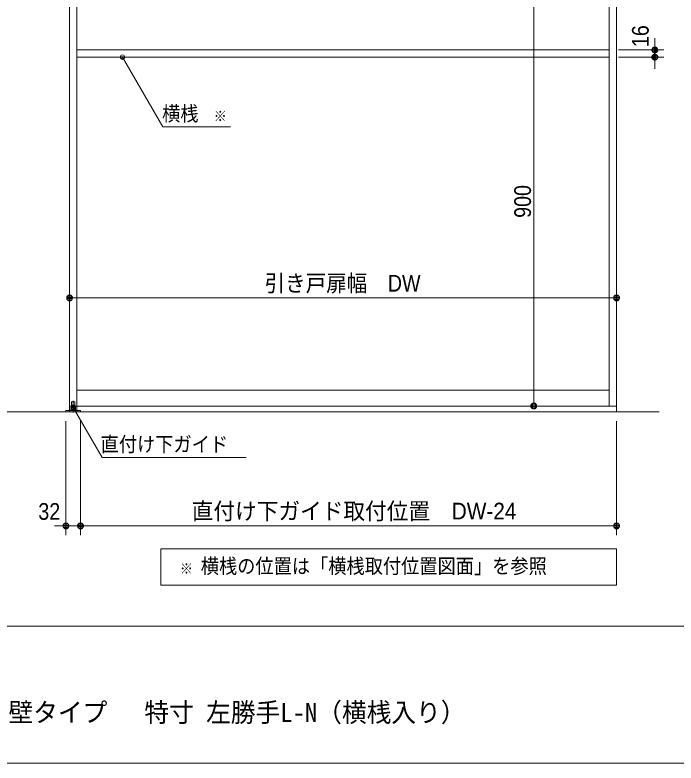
# Model space of a CAD drawing. Units: millimetres, scale not verified. Extents: x -6062 to 6062, y -3045 to 3045.
# Drawn here: x -3423 to -1973, y -2770 to -1129 of the extents above; entities that cross this region are included whole.
import ezdxf
from ezdxf.enums import TextEntityAlignment as Align

# ---------------------------------------------------------------- set-up
doc = ezdxf.new("R2010")
doc.units = ezdxf.units.MM
doc.header["$LTSCALE"] = 20
for name, color, linetype, lineweight in [('0-0_3一般', 7, 'Continuous', 9), ('0-1_2寸法-1', 7, 'Continuous', 9), ('0-2_0', 7, 'Continuous', 9), ('0-3_2寸法-3', 7, 'Continuous', 9), ('0-4_2寸法-2', 7, 'Continuous', 9), ('0-5_1図面枠', 7, 'Continuous', 9)]:
    doc.layers.add(name, color=color, linetype=linetype, lineweight=lineweight)
doc.styles.add('ＭＳ ゴシック', font='')
doc.styles.add('ＭＳ Ｐゴシック', font='')
doc.styles.get('ＭＳ ゴシック').set_extended_font_data('MS Gothic')
doc.styles.get('ＭＳ Ｐゴシック').set_extended_font_data('MS PGothic')

# ---------------------------------------------------------------- blocks, each defined once
blk = doc.blocks.new('_Dot')
at = {"layer": '0-2_0'}
for p, q in [((-10, 0), (-20, 0)), ((9.78, 2), (-9.78, 2)), ((7.99, 6), (-7.99, 6)), ((9.16, -3.98), (-9.16, -3.98)), ((6, -7.98), (-6, -7.98))]:
    blk.add_line(p, q, dxfattribs=at)
for points in [[(10, 0), (9.92, 1.25), (9.69, 2.49), (9.3, 3.68), (8.76, 4.82), (8.09, 5.88), (7.29, 6.85), (6.37, 7.71), (5.36, 8.44), (4.26, 9.05), (3.09, 9.51), (1.87, 9.82), (0.63, 9.98), (-0.63, 9.98), (-1.87, 9.82), (-3.09, 9.51), (-4.26, 9.05), (-5.36, 8.44), (-6.37, 7.71), (-7.29, 6.85), (-8.09, 5.88), (-8.76, 4.82), (-9.3, 3.68), (-9.69, 2.49), (-9.92, 1.25), (-10, 0), (0, 0)], [(-10, 0), (-9.92, -1.25), (-9.69, -2.49), (-9.3, -3.68), (-8.76, -4.82), (-8.09, -5.88), (-7.29, -6.85), (-6.37, -7.71), (-5.36, -8.44), (-4.26, -9.05), (-3.09, -9.51), (-1.87, -9.82), (-0.63, -9.98), (0.63, -9.98), (1.87, -9.82), (3.09, -9.51), (4.26, -9.05), (5.36, -8.44), (6.37, -7.71), (7.29, -6.85), (8.09, -5.88), (8.76, -4.82), (9.3, -3.68), (9.69, -2.49), (9.92, -1.25), (10, 0), (0, 0)]]:
    blk.add_lwpolyline(points, close=True, dxfattribs=at)
blk = doc.blocks.new('グループ-41')
at = {"layer": '0-0_3一般'}
for p, q in [((-6320, 7000), (-6320, -40000)), ((-55696.5, -40000), (-4456.5, -40000))]:
    blk.add_line(p, q, dxfattribs=at)
blk = doc.blocks.new('グループ-42')
at = {"layer": '0-0_3一般'}
for p, q in [((-30320, 6100), (-30320, -40000)), ((-30000, -39740), (-30000, 6100)), ((-30000, 6100), (-30000, -40000)), ((-6640, 6100), (-6640, -39740)), ((-6320, 6100), (-6320, -39740)), ((-6640, -24120), (-30000, -24120)), ((-6640, -24440), (-30000, -24440)), ((-30000, -39040), (-6640, -39040)), ((-30235, -39560), (-30235, -39800)), ((-30095, -39550), (-30225, -39550)), ((-30160, -40027.8), (-30160, -39520)), ((-30085, -39800), (-30085, -39560)), ((-54000, -40000), (-30000, -40000)), ((-30480, -39942), (-30060, -39942)), ((-6320, -39740), (-30320, -39740)), ((-30260, -39862), (-30200, -39862)), ((-30260, -39922), (-30260, -39862)), ((-30060, -39922), (-30260, -39922)), ((-30235, -39800), (-30085, -39800)), ((-30234, -39800), (-30234, -39862)), ((-30086, -39800), (-30234, -39800)), ((-30200, -39862), (-30120, -39862)), ((-30120, -39862), (-30060, -39862)), ((-30086, -39800), (-30086, -39862)), ((-30060, -39922), (-30060, -39862)), ((-30060, -39942), (-30060, -39922))]:
    blk.add_line(p, q, dxfattribs=at)
for points in [[(-30320, -39740), (-30320, 6100), (-6320, 6100)], [(-29840, -40000), (-30480, -40000), (-30480, -39942)], [(-30060, -39922), (-30260, -39922), (-30260, -39942)], [(-30060, -39942), (-29840, -39942), (-29840, -40000)]]:
    blk.add_lwpolyline(points, dxfattribs=at)
for centre, start, end in [((-30225, -39560), 90, 180), ((-30095, -39560), 0, 90)]:
    blk.add_arc(centre, 10, start, end, dxfattribs=at)
blk = doc.blocks.new('グループ-43')
at = {"layer": '0-0_3一般'}
for name in ['グループ-41', 'グループ-42']:
    blk.add_blockref(name, (0, 0), dxfattribs=at)
blk = doc.blocks.new('グループ-47')
at = {"layer": '0-5_1図面枠'}
blk.add_line((-80000, -49400), (80000, -49400), dxfattribs=at)
blk.add_lwpolyline([(-80000, 55400), (80000, 55400), (80000, -55400), (-80000, -55400)], close=True, dxfattribs=at)
blk = doc.blocks.new('図面枠')
at = {"layer": '0-5_1図面枠'}
blk.add_blockref('グループ-47', (0, 0), dxfattribs=at)

msp = doc.modelspace()

# ---------------------------------------------------------------- linework, layer by layer
at = {"layer": '0-1_2寸法-1'}
for p, q in [((-2285.2, -1099.71), (-2285.2, -1974.29)), ((-3303.5, -1730), (-3303.3, -1730)), ((-2103.5, -1730), (-2103.3, -1730)), ((-3290.79, -1750), (-2116.21, -1750)), ((-2155.2, -1987), (-2305.2, -1987)), ((-3279.5, -2017.1), (-3279.5, -2270)), ((-2103.5, -2020), (-2103.5, -2270)), ((-2116.21, -2250), (-3266.79, -2250))]:
    msp.add_line(p, q, dxfattribs=at)
at = {"layer": '0-3_2寸法-3'}
for p, q in [((-3182.61, -1221.01), (-3192.39, -1221.01)), ((-3183.5, -1225.01), (-3191.5, -1225.01)), ((-3187.33, -1217.01), (-3187.67, -1217.01)), ((-3187.33, -1217.01), (-3187.67, -1217.01)), ((-3295.31, -1985.01), (-3295.69, -1985.01)), ((-3295.31, -1985.01), (-3295.69, -1985.01)), ((-3290.6, -1989.01), (-3300.4, -1989.01)), ((-3291.5, -1993.01), (-3299.5, -1993.01))]:
    msp.add_line(p, q, dxfattribs=at)
for points in [[(-2950.16, -1374.84), (-3099.26, -1374.84), (-3187.5, -1222)], [(-3295.5, -1990), (-3231.99, -2100), (-2915.98, -2100)]]:
    msp.add_lwpolyline(points, dxfattribs=at)
msp.add_lwpolyline([(-3103.5, -2300), (-2103.5, -2300), (-2103.5, -2380), (-3103.5, -2380)], close=True, dxfattribs=at)
for centre in [(-3187.5, -1222), (-3187.5, -1222), (-3295.5, -1990), (-3295.5, -1990)]:
    msp.add_circle(centre, 5.01, dxfattribs=at)
at = {"layer": '0-4_2寸法-2'}
for p, q in [((-2019.5, -1193.29), (-2019.5, -1180.58)), ((-2099.5, -1206), (-1999.5, -1206)), ((-2019.5, -1222), (-2019.5, -1206)), ((-2099.5, -1222), (-1999.5, -1222)), ((-2019.5, -1234.71), (-2019.5, -1247.42)), ((-3279.5, -2017.1), (-3279.5, -2270)), ((-3311.5, -2020), (-3311.5, -2270)), ((-3324.21, -2250), (-3336.92, -2250)), ((-3279.5, -2250), (-3311.5, -2250)), ((-3266.79, -2250), (-3254.08, -2250))]:
    msp.add_line(p, q, dxfattribs=at)

# ---------------------------------------------------------------- block references
at = {"layer": '0-0_3一般', "xscale": 0.05, "yscale": 0.05}
msp.add_blockref('グループ-43', (-1787.5, 0), dxfattribs=at)
at = {"layer": '0-1_2寸法-1', "xscale": 0.6356201, "yscale": 0.6356201}
for p, rotation in [((-3303.5, -1750), 180), ((-2285.2, -1987), 270), ((-3279.5, -2250), 180)]:
    msp.add_blockref('_Dot', p, dxfattribs=dict(at, rotation=rotation))
for p in [(-2103.5, -1750), (-2103.5, -2250)]:
    msp.add_blockref('_Dot', p, dxfattribs=at)
at = {"layer": '0-4_2寸法-2', "xscale": 0.6356201, "yscale": 0.6356201}
for p, rotation in [((-2019.5, -1206), 270), ((-2019.5, -1222), 90), ((-3279.5, -2250), 180)]:
    msp.add_blockref('_Dot', p, dxfattribs=dict(at, rotation=rotation))
msp.add_blockref('_Dot', (-3311.5, -2250), dxfattribs=at)
at = {"layer": '0-5_1図面枠', "xscale": 0.05, "yscale": 0.05}
msp.add_blockref('図面枠', (-1787.5, 0), dxfattribs=at)

# ---------------------------------------------------------------- texts
at = {"layer": '0-1_2寸法-1', "style": 'ＭＳ Ｐゴシック', "width": 0.9}
msp.add_text('900', height=36.66, rotation=90, dxfattribs=at).set_placement((-2280.24, -1574.38), align=Align.BOTTOM_LEFT)
at = {"layer": '0-1_2寸法-1', "style": 'ＭＳ Ｐゴシック'}
for s, width, p in [('引き戸扉幅\u3000DW', 0.9, (-2875.66, -1747.07)), ('直付け下ガイド取付位置\u3000DW-24', 0.95, (-3035.58, -2246.79))]:
    msp.add_text(s, height=36.69, dxfattribs=dict(at, width=width)).set_placement(p, align=Align.BOTTOM_LEFT)
at = {"layer": '0-3_2寸法-3', "style": 'ＭＳ ゴシック', "width": 0.9}
for s, height, p in [('横桟', 32.55, (-3100.61, -1371.66)), ('※', 23.31, (-2987.26, -1369.88)), ('直付け下ガイド', 32.55, (-3235.44, -2096.83)), ('横桟の位置は「横桟取付位置図面」を参照', 32.55, (-3015.68, -2364.03)), ('※', 23.31, (-3061.52, -2362.25))]:
    msp.add_text(s, height=height, dxfattribs=at).set_placement(p, align=Align.BOTTOM_LEFT)
at = {"layer": '0-4_2寸法-2', "style": 'ＭＳ Ｐゴシック', "width": 0.9}
msp.add_text('16', height=36.66, rotation=90, dxfattribs=at).set_placement((-2021.98, -1199.9), align=Align.BOTTOM_LEFT)
msp.add_text('32', height=36.66, dxfattribs=at).set_placement((-3372.09, -2247.52), align=Align.BOTTOM_LEFT)
at = {"layer": '0-5_1図面枠', "style": 'ＭＳ ゴシック', "width": 0.95}
msp.add_text('1枚引き込み＋袖壁タイプ \u3000特寸 左勝手L-N（横桟入り）', height=41.84, dxfattribs=at).set_placement((-3844.15, -2692.37), align=Align.BOTTOM_LEFT)

doc.saveas('drawing.dxf')
